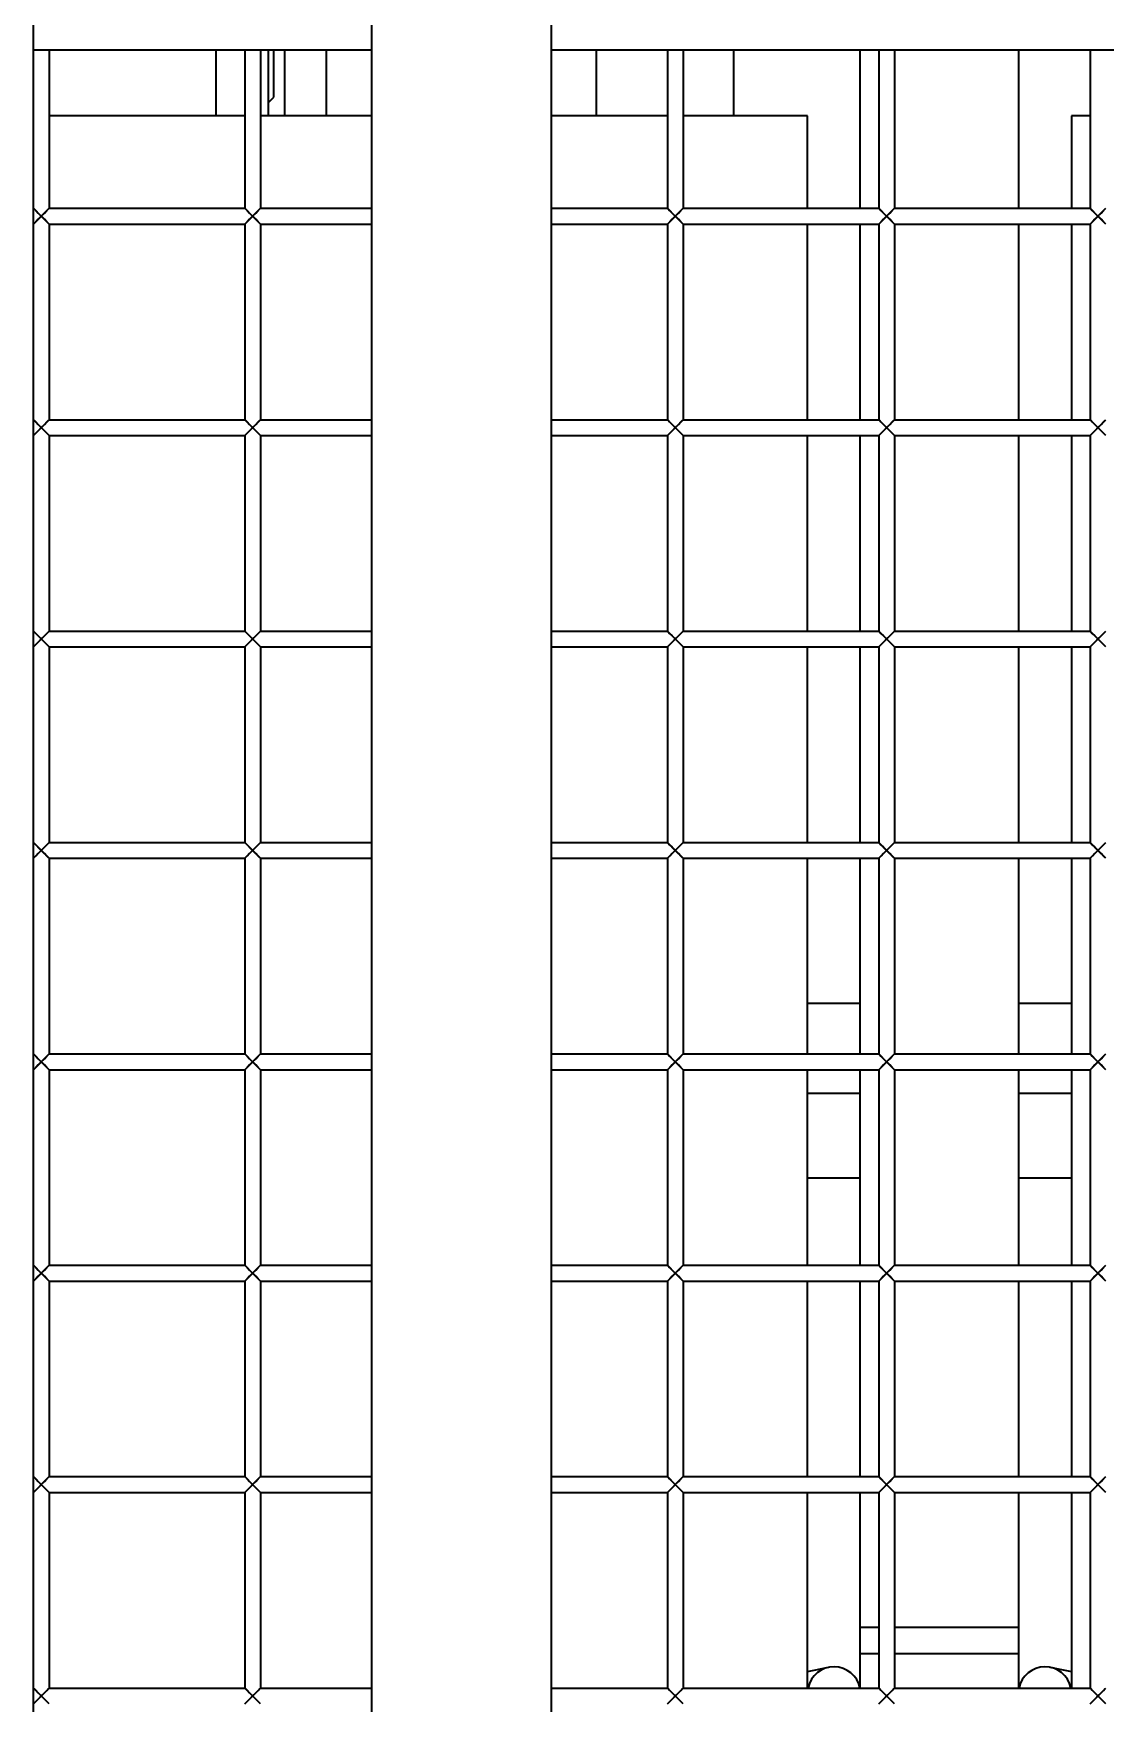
# Model space of a CAD drawing. Header units: millimetres. Extents: x 32496 to 166256, y 3504 to 23939.
# Drawn here: x 44566.1 to 44769.1, y 17152.9 to 17468.9 of the extents above; entities that cross this region are included whole.
import ezdxf

# ---------------------------------------------------------------- set-up
doc = ezdxf.new("R2010")
doc.units = ezdxf.units.MM
doc.layers.get('0').update_dxf_attribs({"lineweight": 35})

msp = doc.modelspace()

# ---------------------------------------------------------------- linework, layer by layer
at = {"linetype": 'Continuous'}
for p, q in [((44566.14, 17465.849), (44566.14, 17625.849)), ((44630.14, 17480.849), (44630.14, 16549.849)), ((44664.14, 17480.849), (44664.14, 16549.849)), ((44566.14, 16562.849), (44566.14, 17465.849)), ((44566.14, 17465.849), (44630.14, 17465.849)), ((44569.14, 17465.849), (44569.14, 17435.849)), ((44600.64, 17465.849), (44600.64, 17453.349)), ((44606.14, 17465.849), (44606.14, 17435.849)), ((44609.14, 17465.849), (44609.14, 17435.849)), ((44610.64, 17453.349), (44610.64, 17465.849)), ((44611.64, 17456.849), (44611.64, 17465.849)), ((44613.64, 17465.849), (44613.64, 17453.349)), ((44621.64, 17453.349), (44621.64, 17465.849)), ((44664.14, 17465.849), (45290.14, 17465.849)), ((44672.64, 17465.849), (44672.64, 17453.349)), ((44686.14, 17465.849), (44686.14, 17435.849)), ((44689.14, 17465.849), (44689.14, 17435.849)), ((44698.64, 17465.849), (44698.64, 17453.349)), ((44722.64, 17435.849), (44722.64, 17465.849)), ((44726.14, 17465.849), (44726.14, 17435.849)), ((44729.14, 17465.849), (44729.14, 17435.849)), ((44752.64, 17435.849), (44752.64, 17465.849)), ((44766.14, 17465.849), (44766.14, 17435.849)), ((44610.64, 17455.849), (44611.64, 17456.849)), ((44606.14, 17453.349), (44569.14, 17453.349)), ((44630.14, 17453.349), (44609.14, 17453.349)), ((44686.14, 17453.349), (44664.14, 17453.349)), ((44712.64, 17453.349), (44689.14, 17453.349)), ((44712.64, 17435.849), (44712.64, 17453.349)), ((44762.64, 17453.349), (44762.64, 17435.849)), ((44766.14, 17453.349), (44762.64, 17453.349)), ((44566.14, 17432.849), (44569.14, 17435.849)), ((44566.14, 17435.849), (44567.64, 17434.349)), ((44569.14, 17435.849), (44606.14, 17435.849)), ((44606.14, 17432.849), (44609.14, 17435.849)), ((44606.14, 17435.849), (44607.64, 17434.349)), ((44609.14, 17435.849), (44630.14, 17435.849)), ((44664.14, 17435.849), (44686.14, 17435.849)), ((44686.14, 17432.849), (44689.14, 17435.849)), ((44686.14, 17435.849), (44687.64, 17434.349)), ((44689.14, 17435.849), (44726.14, 17435.849)), ((44726.14, 17432.849), (44729.14, 17435.849)), ((44726.14, 17435.849), (44727.64, 17434.349)), ((44729.14, 17435.849), (44766.14, 17435.849)), ((44766.14, 17432.849), (44769.14, 17435.849)), ((44766.14, 17435.849), (44767.64, 17434.349)), ((44569.14, 17432.849), (44567.64, 17434.349)), ((44569.14, 17432.849), (44569.14, 17395.849)), ((44569.14, 17432.849), (44606.14, 17432.849)), ((44606.14, 17432.849), (44606.14, 17395.849)), ((44609.14, 17432.849), (44607.64, 17434.349)), ((44609.14, 17432.849), (44609.14, 17395.849)), ((44609.14, 17432.849), (44630.14, 17432.849)), ((44664.14, 17432.849), (44686.14, 17432.849)), ((44686.14, 17432.849), (44686.14, 17395.849)), ((44689.14, 17432.849), (44687.64, 17434.349)), ((44689.14, 17432.849), (44689.14, 17395.849)), ((44689.14, 17432.849), (44726.14, 17432.849)), ((44712.64, 17395.849), (44712.64, 17432.849)), ((44722.64, 17395.849), (44722.64, 17432.849)), ((44726.14, 17432.849), (44726.14, 17395.849)), ((44729.14, 17432.849), (44727.64, 17434.349)), ((44729.14, 17432.849), (44729.14, 17395.849)), ((44729.14, 17432.849), (44766.14, 17432.849)), ((44752.64, 17395.849), (44752.64, 17432.849)), ((44762.64, 17432.849), (44762.64, 17395.849)), ((44766.14, 17432.849), (44766.14, 17395.849)), ((44769.14, 17432.849), (44767.64, 17434.349)), ((44566.14, 17392.849), (44569.14, 17395.849)), ((44566.14, 17395.849), (44567.64, 17394.349)), ((44569.14, 17395.849), (44606.14, 17395.849)), ((44606.14, 17392.849), (44609.14, 17395.849)), ((44606.14, 17395.849), (44607.64, 17394.349)), ((44609.14, 17395.849), (44630.14, 17395.849)), ((44664.14, 17395.849), (44686.14, 17395.849)), ((44686.14, 17392.849), (44689.14, 17395.849)), ((44686.14, 17395.849), (44687.64, 17394.349)), ((44689.14, 17395.849), (44726.14, 17395.849)), ((44726.14, 17392.849), (44729.14, 17395.849)), ((44726.14, 17395.849), (44727.64, 17394.349)), ((44729.14, 17395.849), (44766.14, 17395.849)), ((44766.14, 17392.849), (44769.14, 17395.849)), ((44766.14, 17395.849), (44767.64, 17394.349)), ((44569.14, 17392.849), (44567.64, 17394.349)), ((44569.14, 17392.849), (44569.14, 17355.849)), ((44569.14, 17392.849), (44606.14, 17392.849)), ((44606.14, 17392.849), (44606.14, 17355.849)), ((44609.14, 17392.849), (44607.64, 17394.349)), ((44609.14, 17392.849), (44609.14, 17355.849)), ((44609.14, 17392.849), (44630.14, 17392.849)), ((44664.14, 17392.849), (44686.14, 17392.849)), ((44686.14, 17392.849), (44686.14, 17355.849)), ((44689.14, 17392.849), (44687.64, 17394.349)), ((44689.14, 17392.849), (44689.14, 17355.849)), ((44689.14, 17392.849), (44726.14, 17392.849)), ((44712.64, 17355.849), (44712.64, 17392.849)), ((44722.64, 17355.849), (44722.64, 17392.849)), ((44726.14, 17392.849), (44726.14, 17355.849)), ((44729.14, 17392.849), (44727.64, 17394.349)), ((44729.14, 17392.849), (44729.14, 17355.849)), ((44729.14, 17392.849), (44766.14, 17392.849)), ((44752.64, 17355.849), (44752.64, 17392.849)), ((44762.64, 17392.849), (44762.64, 17355.849)), ((44766.14, 17392.849), (44766.14, 17355.849)), ((44769.14, 17392.849), (44767.64, 17394.349)), ((44566.14, 17352.849), (44569.14, 17355.849)), ((44566.14, 17355.849), (44567.64, 17354.349)), ((44569.14, 17352.849), (44567.64, 17354.349)), ((44569.14, 17355.849), (44606.14, 17355.849)), ((44606.14, 17352.849), (44609.14, 17355.849)), ((44606.14, 17355.849), (44607.64, 17354.349)), ((44609.14, 17352.849), (44607.64, 17354.349)), ((44609.14, 17355.849), (44630.14, 17355.849)), ((44664.14, 17355.849), (44686.14, 17355.849)), ((44686.14, 17352.849), (44689.14, 17355.849)), ((44686.14, 17355.849), (44687.64, 17354.349)), ((44689.14, 17352.849), (44687.64, 17354.349)), ((44689.14, 17355.849), (44726.14, 17355.849)), ((44726.14, 17352.849), (44729.14, 17355.849)), ((44726.14, 17355.849), (44727.64, 17354.349)), ((44729.14, 17352.849), (44727.64, 17354.349)), ((44729.14, 17355.849), (44766.14, 17355.849)), ((44766.14, 17352.849), (44769.14, 17355.849)), ((44766.14, 17355.849), (44767.64, 17354.349)), ((44769.14, 17352.849), (44767.64, 17354.349)), ((44569.14, 17352.849), (44569.14, 17315.849)), ((44569.14, 17352.849), (44606.14, 17352.849)), ((44606.14, 17352.849), (44606.14, 17315.849)), ((44609.14, 17352.849), (44609.14, 17315.849)), ((44609.14, 17352.849), (44630.14, 17352.849)), ((44664.14, 17352.849), (44686.14, 17352.849)), ((44686.14, 17352.849), (44686.14, 17315.849)), ((44689.14, 17352.849), (44689.14, 17315.849)), ((44689.14, 17352.849), (44726.14, 17352.849)), ((44712.64, 17315.849), (44712.64, 17352.849)), ((44722.64, 17315.849), (44722.64, 17352.849)), ((44726.14, 17352.849), (44726.14, 17315.849)), ((44729.14, 17352.849), (44729.14, 17315.849)), ((44729.14, 17352.849), (44766.14, 17352.849)), ((44752.64, 17315.849), (44752.64, 17352.849)), ((44762.64, 17352.849), (44762.64, 17315.849)), ((44766.14, 17352.849), (44766.14, 17315.849)), ((44566.14, 17312.849), (44569.14, 17315.849)), ((44566.14, 17315.849), (44567.64, 17314.349)), ((44569.14, 17315.849), (44606.14, 17315.849)), ((44606.14, 17312.849), (44609.14, 17315.849)), ((44606.14, 17315.849), (44607.64, 17314.349)), ((44609.14, 17315.849), (44630.14, 17315.849)), ((44664.14, 17315.849), (44686.14, 17315.849)), ((44686.14, 17312.849), (44689.14, 17315.849)), ((44686.14, 17315.849), (44687.64, 17314.349)), ((44689.14, 17315.849), (44726.14, 17315.849)), ((44726.14, 17312.849), (44729.14, 17315.849)), ((44726.14, 17315.849), (44727.64, 17314.349)), ((44729.14, 17315.849), (44766.14, 17315.849)), ((44766.14, 17312.849), (44769.14, 17315.849)), ((44766.14, 17315.849), (44767.64, 17314.349)), ((44569.14, 17312.849), (44567.64, 17314.349)), ((44569.14, 17312.849), (44569.14, 17275.849)), ((44569.14, 17312.849), (44606.14, 17312.849)), ((44606.14, 17312.849), (44606.14, 17275.849)), ((44609.14, 17312.849), (44607.64, 17314.349)), ((44609.14, 17312.849), (44609.14, 17275.849)), ((44609.14, 17312.849), (44630.14, 17312.849)), ((44664.14, 17312.849), (44686.14, 17312.849)), ((44686.14, 17312.849), (44686.14, 17275.849)), ((44689.14, 17312.849), (44687.64, 17314.349)), ((44689.14, 17312.849), (44689.14, 17275.849)), ((44689.14, 17312.849), (44726.14, 17312.849)), ((44712.64, 17275.849), (44712.64, 17312.849)), ((44722.64, 17275.849), (44722.64, 17312.849)), ((44726.14, 17312.849), (44726.14, 17275.849)), ((44729.14, 17312.849), (44727.64, 17314.349)), ((44729.14, 17312.849), (44729.14, 17275.849)), ((44729.14, 17312.849), (44766.14, 17312.849)), ((44752.64, 17275.849), (44752.64, 17312.849)), ((44762.64, 17312.849), (44762.64, 17275.849)), ((44766.14, 17312.849), (44766.14, 17275.849)), ((44769.14, 17312.849), (44767.64, 17314.349)), ((44722.64, 17285.349), (44712.64, 17285.349)), ((44762.64, 17285.349), (44752.64, 17285.349)), ((44566.14, 17272.849), (44569.14, 17275.849)), ((44566.14, 17275.849), (44567.64, 17274.349)), ((44569.14, 17272.849), (44567.64, 17274.349)), ((44569.14, 17275.849), (44606.14, 17275.849)), ((44606.14, 17272.849), (44609.14, 17275.849)), ((44606.14, 17275.849), (44607.64, 17274.349)), ((44609.14, 17272.849), (44607.64, 17274.349)), ((44609.14, 17275.849), (44630.14, 17275.849)), ((44664.14, 17275.849), (44686.14, 17275.849)), ((44686.14, 17272.849), (44689.14, 17275.849)), ((44686.14, 17275.849), (44687.64, 17274.349)), ((44689.14, 17272.849), (44687.64, 17274.349)), ((44689.14, 17275.849), (44726.14, 17275.849)), ((44726.14, 17272.849), (44729.14, 17275.849)), ((44726.14, 17275.849), (44727.64, 17274.349)), ((44729.14, 17272.849), (44727.64, 17274.349)), ((44729.14, 17275.849), (44766.14, 17275.849)), ((44766.14, 17272.849), (44769.14, 17275.849)), ((44766.14, 17275.849), (44767.64, 17274.349)), ((44769.14, 17272.849), (44767.64, 17274.349)), ((44569.14, 17272.849), (44569.14, 17235.849)), ((44569.14, 17272.849), (44606.14, 17272.849)), ((44606.14, 17272.849), (44606.14, 17235.849)), ((44609.14, 17272.849), (44609.14, 17235.849)), ((44609.14, 17272.849), (44630.14, 17272.849)), ((44664.14, 17272.849), (44686.14, 17272.849)), ((44686.14, 17272.849), (44686.14, 17235.849)), ((44689.14, 17272.849), (44689.14, 17235.849)), ((44689.14, 17272.849), (44726.14, 17272.849)), ((44712.64, 17235.849), (44712.64, 17272.849)), ((44722.64, 17235.849), (44722.64, 17272.849)), ((44726.14, 17272.849), (44726.14, 17235.849)), ((44729.14, 17272.849), (44729.14, 17235.849)), ((44729.14, 17272.849), (44766.14, 17272.849)), ((44752.64, 17235.849), (44752.64, 17272.849)), ((44762.64, 17272.849), (44762.64, 17235.849)), ((44766.14, 17272.849), (44766.14, 17235.849)), ((44722.64, 17268.349), (44712.64, 17268.349)), ((44762.64, 17268.349), (44752.64, 17268.349)), ((44722.64, 17252.349), (44712.64, 17252.349)), ((44762.64, 17252.349), (44752.64, 17252.349)), ((44566.14, 17232.849), (44569.14, 17235.849)), ((44566.14, 17235.849), (44567.64, 17234.349)), ((44569.14, 17232.849), (44567.64, 17234.349)), ((44569.14, 17235.849), (44606.14, 17235.849)), ((44606.14, 17232.849), (44609.14, 17235.849)), ((44606.14, 17235.849), (44607.64, 17234.349)), ((44609.14, 17232.849), (44607.64, 17234.349)), ((44609.14, 17235.849), (44630.14, 17235.849)), ((44664.14, 17235.849), (44686.14, 17235.849)), ((44686.14, 17232.849), (44689.14, 17235.849)), ((44686.14, 17235.849), (44687.64, 17234.349)), ((44689.14, 17232.849), (44687.64, 17234.349)), ((44689.14, 17235.849), (44726.14, 17235.849)), ((44726.14, 17232.849), (44729.14, 17235.849)), ((44726.14, 17235.849), (44727.64, 17234.349)), ((44729.14, 17232.849), (44727.64, 17234.349)), ((44729.14, 17235.849), (44766.14, 17235.849)), ((44766.14, 17232.849), (44769.14, 17235.849)), ((44766.14, 17235.849), (44767.64, 17234.349)), ((44769.14, 17232.849), (44767.64, 17234.349)), ((44569.14, 17232.849), (44569.14, 17195.849)), ((44569.14, 17232.849), (44606.14, 17232.849)), ((44606.14, 17232.849), (44606.14, 17195.849)), ((44609.14, 17232.849), (44609.14, 17195.849)), ((44609.14, 17232.849), (44630.14, 17232.849)), ((44664.14, 17232.849), (44686.14, 17232.849)), ((44686.14, 17232.849), (44686.14, 17195.849)), ((44689.14, 17232.849), (44689.14, 17195.849)), ((44689.14, 17232.849), (44726.14, 17232.849)), ((44712.64, 17195.849), (44712.64, 17232.849)), ((44722.64, 17195.849), (44722.64, 17232.849)), ((44726.14, 17232.849), (44726.14, 17195.849)), ((44729.14, 17232.849), (44729.14, 17195.849)), ((44729.14, 17232.849), (44766.14, 17232.849)), ((44752.64, 17195.849), (44752.64, 17232.849)), ((44762.64, 17232.849), (44762.64, 17195.849)), ((44766.14, 17232.849), (44766.14, 17195.849)), ((44566.14, 17192.849), (44569.14, 17195.849)), ((44566.14, 17195.849), (44567.64, 17194.349)), ((44569.14, 17195.849), (44606.14, 17195.849)), ((44606.14, 17192.849), (44609.14, 17195.849)), ((44606.14, 17195.849), (44607.64, 17194.349)), ((44609.14, 17195.849), (44630.14, 17195.849)), ((44664.14, 17195.849), (44686.14, 17195.849)), ((44686.14, 17192.849), (44689.14, 17195.849)), ((44686.14, 17195.849), (44687.64, 17194.349)), ((44689.14, 17195.849), (44726.14, 17195.849)), ((44726.14, 17192.849), (44729.14, 17195.849)), ((44726.14, 17195.849), (44727.64, 17194.349)), ((44729.14, 17195.849), (44766.14, 17195.849)), ((44766.14, 17192.849), (44769.14, 17195.849)), ((44766.14, 17195.849), (44767.64, 17194.349)), ((44569.14, 17192.849), (44567.64, 17194.349)), ((44569.14, 17192.849), (44569.14, 17155.849)), ((44569.14, 17192.849), (44606.14, 17192.849)), ((44606.14, 17192.849), (44606.14, 17155.849)), ((44609.14, 17192.849), (44607.64, 17194.349)), ((44609.14, 17192.849), (44609.14, 17155.849)), ((44609.14, 17192.849), (44630.14, 17192.849)), ((44664.14, 17192.849), (44686.14, 17192.849)), ((44686.14, 17192.849), (44686.14, 17155.849)), ((44689.14, 17192.849), (44687.64, 17194.349)), ((44689.14, 17192.849), (44689.14, 17155.849)), ((44689.14, 17192.849), (44726.14, 17192.849)), ((44712.64, 17155.849), (44712.64, 17192.849)), ((44722.64, 17155.821), (44722.64, 17192.849)), ((44726.14, 17192.849), (44726.14, 17155.849)), ((44729.14, 17192.849), (44727.64, 17194.349)), ((44729.14, 17192.849), (44729.14, 17155.849)), ((44729.14, 17192.849), (44766.14, 17192.849)), ((44752.64, 17155.821), (44752.64, 17192.849)), ((44762.64, 17192.849), (44762.64, 17155.849)), ((44766.14, 17192.849), (44766.14, 17155.849)), ((44769.14, 17192.849), (44767.64, 17194.349)), ((44722.64, 17167.349), (44726.14, 17167.349)), ((44729.14, 17167.349), (44752.64, 17167.349)), ((44726.14, 17162.349), (44722.64, 17162.349)), ((44752.64, 17162.349), (44729.14, 17162.349)), ((44712.64, 17158.981), (44716.725, 17159.775)), ((44758.554, 17159.775), (44762.64, 17158.981)), ((44566.14, 17152.849), (44569.14, 17155.849)), ((44566.14, 17155.849), (44567.64, 17154.349)), ((44569.14, 17152.849), (44567.64, 17154.349)), ((44569.14, 17155.849), (44606.14, 17155.849)), ((44606.14, 17152.849), (44609.14, 17155.849)), ((44606.14, 17155.849), (44607.64, 17154.349)), ((44609.14, 17152.849), (44607.64, 17154.349)), ((44609.14, 17155.849), (44630.14, 17155.849)), ((44664.14, 17155.849), (44686.14, 17155.849)), ((44686.14, 17152.849), (44689.14, 17155.849)), ((44686.14, 17155.849), (44687.64, 17154.349)), ((44689.14, 17152.849), (44687.64, 17154.349)), ((44689.14, 17155.849), (44726.14, 17155.849)), ((44726.14, 17152.849), (44729.14, 17155.849)), ((44726.14, 17155.849), (44727.64, 17154.349)), ((44729.14, 17152.849), (44727.64, 17154.349)), ((44729.14, 17155.849), (44766.14, 17155.849)), ((44766.14, 17152.849), (44769.14, 17155.849)), ((44766.14, 17155.849), (44767.64, 17154.349)), ((44769.14, 17152.849), (44767.64, 17154.349))]:
    msp.add_line(p, q, dxfattribs=at)
for points in [[(44566.255, 17435.733), (44566.57, 17435.418), (44567.06, 17434.929), (44568.229, 17433.759)], [(44567.64, 17434.349), (44568.227, 17434.936), (44568.702, 17435.411), (44569.025, 17435.734)], [(44606.255, 17435.733), (44606.57, 17435.418), (44607.06, 17434.929), (44608.229, 17433.759)], [(44607.64, 17434.349), (44608.227, 17434.936), (44608.702, 17435.411), (44609.025, 17435.734)], [(44686.255, 17435.733), (44686.57, 17435.418), (44687.06, 17434.929), (44688.229, 17433.759)], [(44687.64, 17434.349), (44688.227, 17434.936), (44688.702, 17435.411), (44689.025, 17435.734)], [(44726.255, 17435.733), (44726.57, 17435.418), (44727.06, 17434.929), (44728.229, 17433.759)], [(44727.64, 17434.349), (44728.227, 17434.936), (44728.702, 17435.411), (44729.025, 17435.734)], [(44766.255, 17435.733), (44766.57, 17435.418), (44767.06, 17434.929), (44768.229, 17433.759)], [(44767.64, 17434.349), (44768.227, 17434.936), (44768.702, 17435.411), (44769.025, 17435.734)], [(44567.64, 17434.349), (44567.049, 17433.758), (44566.579, 17433.288)], [(44569.024, 17432.965), (44568.701, 17433.287), (44568.229, 17433.759)], [(44607.64, 17434.349), (44607.049, 17433.758), (44606.579, 17433.288)], [(44609.024, 17432.965), (44608.701, 17433.287), (44608.229, 17433.759)], [(44687.64, 17434.349), (44687.049, 17433.758), (44686.579, 17433.288)], [(44689.024, 17432.965), (44688.701, 17433.287), (44688.229, 17433.759)], [(44727.64, 17434.349), (44727.049, 17433.758), (44726.579, 17433.288)], [(44729.024, 17432.965), (44728.701, 17433.287), (44728.229, 17433.759)], [(44767.64, 17434.349), (44767.049, 17433.758), (44766.579, 17433.288)], [(44769.024, 17432.965), (44768.701, 17433.287), (44768.229, 17433.759)], [(44566.255, 17395.733), (44566.57, 17395.418), (44567.06, 17394.929), (44568.229, 17393.759)], [(44567.64, 17394.349), (44568.227, 17394.936), (44568.702, 17395.411), (44569.025, 17395.734)], [(44606.255, 17395.733), (44606.57, 17395.418), (44607.06, 17394.929), (44608.229, 17393.759)], [(44607.64, 17394.349), (44608.227, 17394.936), (44608.702, 17395.411), (44609.025, 17395.734)], [(44686.255, 17395.733), (44686.57, 17395.418), (44687.06, 17394.929), (44688.229, 17393.759)], [(44687.64, 17394.349), (44688.227, 17394.936), (44688.702, 17395.411), (44689.025, 17395.734)], [(44726.255, 17395.733), (44726.57, 17395.418), (44727.06, 17394.929), (44728.229, 17393.759)], [(44727.64, 17394.349), (44728.227, 17394.936), (44728.702, 17395.411), (44729.025, 17395.734)], [(44766.255, 17395.733), (44766.57, 17395.418), (44767.06, 17394.929), (44768.229, 17393.759)], [(44767.64, 17394.349), (44768.227, 17394.936), (44768.702, 17395.411), (44769.025, 17395.734)], [(44567.64, 17394.349), (44567.049, 17393.758), (44566.579, 17393.288)], [(44569.024, 17392.965), (44568.701, 17393.287), (44568.229, 17393.759)], [(44607.64, 17394.349), (44607.049, 17393.758), (44606.579, 17393.288)], [(44609.024, 17392.965), (44608.701, 17393.287), (44608.229, 17393.759)], [(44687.64, 17394.349), (44687.049, 17393.758), (44686.579, 17393.288)], [(44689.024, 17392.965), (44688.701, 17393.287), (44688.229, 17393.759)], [(44727.64, 17394.349), (44727.049, 17393.758), (44726.579, 17393.288)], [(44729.024, 17392.965), (44728.701, 17393.287), (44728.229, 17393.759)], [(44767.64, 17394.349), (44767.049, 17393.758), (44766.579, 17393.288)], [(44769.024, 17392.965), (44768.701, 17393.287), (44768.229, 17393.759)], [(44566.255, 17355.733), (44566.57, 17355.418), (44567.06, 17354.929), (44568.229, 17353.759)], [(44567.64, 17354.349), (44567.049, 17353.758), (44566.579, 17353.288)], [(44567.64, 17354.349), (44568.227, 17354.936), (44568.702, 17355.411), (44569.025, 17355.734)], [(44569.024, 17352.965), (44568.701, 17353.287), (44568.229, 17353.759)], [(44606.255, 17355.733), (44606.57, 17355.418), (44607.06, 17354.929), (44608.229, 17353.759)], [(44607.64, 17354.349), (44607.049, 17353.758), (44606.579, 17353.288)], [(44607.64, 17354.349), (44608.227, 17354.936), (44608.702, 17355.411), (44609.025, 17355.734)], [(44609.024, 17352.965), (44608.701, 17353.287), (44608.229, 17353.759)], [(44686.255, 17355.733), (44686.57, 17355.418), (44687.06, 17354.929), (44688.229, 17353.759)], [(44687.64, 17354.349), (44687.049, 17353.758), (44686.579, 17353.288)], [(44687.64, 17354.349), (44688.227, 17354.936), (44688.702, 17355.411), (44689.025, 17355.734)], [(44689.024, 17352.965), (44688.701, 17353.287), (44688.229, 17353.759)], [(44726.255, 17355.733), (44726.57, 17355.418), (44727.06, 17354.929), (44728.229, 17353.759)], [(44727.64, 17354.349), (44727.049, 17353.758), (44726.579, 17353.288)], [(44727.64, 17354.349), (44728.227, 17354.936), (44728.702, 17355.411), (44729.025, 17355.734)], [(44729.024, 17352.965), (44728.701, 17353.287), (44728.229, 17353.759)], [(44766.255, 17355.733), (44766.57, 17355.418), (44767.06, 17354.929), (44768.229, 17353.759)], [(44767.64, 17354.349), (44767.049, 17353.758), (44766.579, 17353.288)], [(44767.64, 17354.349), (44768.227, 17354.936), (44768.702, 17355.411), (44769.025, 17355.734)], [(44769.024, 17352.965), (44768.701, 17353.287), (44768.229, 17353.759)], [(44566.255, 17315.733), (44566.57, 17315.418), (44567.06, 17314.929), (44568.229, 17313.759)], [(44567.64, 17314.349), (44568.227, 17314.936), (44568.702, 17315.411), (44569.025, 17315.734)], [(44606.255, 17315.733), (44606.57, 17315.418), (44607.06, 17314.929), (44608.229, 17313.759)], [(44607.64, 17314.349), (44608.227, 17314.936), (44608.702, 17315.411), (44609.025, 17315.734)], [(44686.255, 17315.733), (44686.57, 17315.418), (44687.06, 17314.929), (44688.229, 17313.759)], [(44687.64, 17314.349), (44688.227, 17314.936), (44688.702, 17315.411), (44689.025, 17315.734)], [(44726.255, 17315.733), (44726.57, 17315.418), (44727.06, 17314.929), (44728.229, 17313.759)], [(44727.64, 17314.349), (44728.227, 17314.936), (44728.702, 17315.411), (44729.025, 17315.734)], [(44766.255, 17315.733), (44766.57, 17315.418), (44767.06, 17314.929), (44768.229, 17313.759)], [(44767.64, 17314.349), (44768.227, 17314.936), (44768.702, 17315.411), (44769.025, 17315.734)], [(44567.64, 17314.349), (44567.049, 17313.758), (44566.579, 17313.288)], [(44569.024, 17312.965), (44568.701, 17313.287), (44568.229, 17313.759)], [(44607.64, 17314.349), (44607.049, 17313.758), (44606.579, 17313.288)], [(44609.024, 17312.965), (44608.701, 17313.287), (44608.229, 17313.759)], [(44687.64, 17314.349), (44687.049, 17313.758), (44686.579, 17313.288)], [(44689.024, 17312.965), (44688.701, 17313.287), (44688.229, 17313.759)], [(44727.64, 17314.349), (44727.049, 17313.758), (44726.579, 17313.288)], [(44729.024, 17312.965), (44728.701, 17313.287), (44728.229, 17313.759)], [(44767.64, 17314.349), (44767.049, 17313.758), (44766.579, 17313.288)], [(44769.024, 17312.965), (44768.701, 17313.287), (44768.229, 17313.759)], [(44566.255, 17275.733), (44566.57, 17275.418), (44567.06, 17274.929), (44568.229, 17273.759)], [(44567.64, 17274.349), (44567.049, 17273.758), (44566.579, 17273.288)], [(44567.64, 17274.349), (44568.227, 17274.936), (44568.702, 17275.411), (44569.025, 17275.734)], [(44606.255, 17275.733), (44606.57, 17275.418), (44607.06, 17274.929), (44608.229, 17273.759)], [(44607.64, 17274.349), (44607.049, 17273.758), (44606.579, 17273.288)], [(44607.64, 17274.349), (44608.227, 17274.936), (44608.702, 17275.411), (44609.025, 17275.734)], [(44686.255, 17275.733), (44686.57, 17275.418), (44687.06, 17274.929), (44688.229, 17273.759)], [(44687.64, 17274.349), (44687.049, 17273.758), (44686.579, 17273.288)], [(44687.64, 17274.349), (44688.227, 17274.936), (44688.702, 17275.411), (44689.025, 17275.734)], [(44726.255, 17275.733), (44726.57, 17275.418), (44727.06, 17274.929), (44728.229, 17273.759)], [(44727.64, 17274.349), (44727.049, 17273.758), (44726.579, 17273.288)], [(44727.64, 17274.349), (44728.227, 17274.936), (44728.702, 17275.411), (44729.025, 17275.734)], [(44766.255, 17275.733), (44766.57, 17275.418), (44767.06, 17274.929), (44768.229, 17273.759)], [(44767.64, 17274.349), (44767.049, 17273.758), (44766.579, 17273.288)], [(44767.64, 17274.349), (44768.227, 17274.936), (44768.702, 17275.411), (44769.025, 17275.734)], [(44569.024, 17272.965), (44568.701, 17273.287), (44568.229, 17273.759)], [(44609.024, 17272.965), (44608.701, 17273.287), (44608.229, 17273.759)], [(44689.024, 17272.965), (44688.701, 17273.287), (44688.229, 17273.759)], [(44729.024, 17272.965), (44728.701, 17273.287), (44728.229, 17273.759)], [(44769.024, 17272.965), (44768.701, 17273.287), (44768.229, 17273.759)], [(44566.255, 17235.733), (44566.57, 17235.418), (44567.06, 17234.929), (44568.229, 17233.759)], [(44567.64, 17234.349), (44567.049, 17233.758), (44566.579, 17233.288)], [(44567.64, 17234.349), (44568.227, 17234.936), (44568.702, 17235.411), (44569.025, 17235.734)], [(44569.024, 17232.965), (44568.701, 17233.287), (44568.229, 17233.759)], [(44606.255, 17235.733), (44606.57, 17235.418), (44607.06, 17234.929), (44608.229, 17233.759)], [(44607.64, 17234.349), (44607.049, 17233.758), (44606.579, 17233.288)], [(44607.64, 17234.349), (44608.227, 17234.936), (44608.702, 17235.411), (44609.025, 17235.734)], [(44609.024, 17232.965), (44608.701, 17233.287), (44608.229, 17233.759)], [(44686.255, 17235.733), (44686.57, 17235.418), (44687.06, 17234.929), (44688.229, 17233.759)], [(44687.64, 17234.349), (44687.049, 17233.758), (44686.579, 17233.288)], [(44687.64, 17234.349), (44688.227, 17234.936), (44688.702, 17235.411), (44689.025, 17235.734)], [(44689.024, 17232.965), (44688.701, 17233.287), (44688.229, 17233.759)], [(44726.255, 17235.733), (44726.57, 17235.418), (44727.06, 17234.929), (44728.229, 17233.759)], [(44727.64, 17234.349), (44727.049, 17233.758), (44726.579, 17233.288)], [(44727.64, 17234.349), (44728.227, 17234.936), (44728.702, 17235.411), (44729.025, 17235.734)], [(44729.024, 17232.965), (44728.701, 17233.287), (44728.229, 17233.759)], [(44766.255, 17235.733), (44766.57, 17235.418), (44767.06, 17234.929), (44768.229, 17233.759)], [(44767.64, 17234.349), (44767.049, 17233.758), (44766.579, 17233.288)], [(44767.64, 17234.349), (44768.227, 17234.936), (44768.702, 17235.411), (44769.025, 17235.734)], [(44769.024, 17232.965), (44768.701, 17233.287), (44768.229, 17233.759)], [(44566.255, 17195.733), (44566.57, 17195.418), (44567.06, 17194.929), (44568.229, 17193.759)], [(44567.64, 17194.349), (44568.227, 17194.936), (44568.702, 17195.411), (44569.025, 17195.734)], [(44606.255, 17195.733), (44606.57, 17195.418), (44607.06, 17194.929), (44608.229, 17193.759)], [(44607.64, 17194.349), (44608.227, 17194.936), (44608.702, 17195.411), (44609.025, 17195.734)], [(44686.255, 17195.733), (44686.57, 17195.418), (44687.06, 17194.929), (44688.229, 17193.759)], [(44687.64, 17194.349), (44688.227, 17194.936), (44688.702, 17195.411), (44689.025, 17195.734)], [(44726.255, 17195.733), (44726.57, 17195.418), (44727.06, 17194.929), (44728.229, 17193.759)], [(44727.64, 17194.349), (44728.227, 17194.936), (44728.702, 17195.411), (44729.025, 17195.734)], [(44766.255, 17195.733), (44766.57, 17195.418), (44767.06, 17194.929), (44768.229, 17193.759)], [(44767.64, 17194.349), (44768.227, 17194.936), (44768.702, 17195.411), (44769.025, 17195.734)], [(44567.64, 17194.349), (44567.049, 17193.758), (44566.579, 17193.288)], [(44569.024, 17192.965), (44568.701, 17193.287), (44568.229, 17193.759)], [(44607.64, 17194.349), (44607.049, 17193.758), (44606.579, 17193.288)], [(44609.024, 17192.965), (44608.701, 17193.287), (44608.229, 17193.759)], [(44687.64, 17194.349), (44687.049, 17193.758), (44686.579, 17193.288)], [(44689.024, 17192.965), (44688.701, 17193.287), (44688.229, 17193.759)], [(44727.64, 17194.349), (44727.049, 17193.758), (44726.579, 17193.288)], [(44729.024, 17192.965), (44728.701, 17193.287), (44728.229, 17193.759)], [(44767.64, 17194.349), (44767.049, 17193.758), (44766.579, 17193.288)], [(44769.024, 17192.965), (44768.701, 17193.287), (44768.229, 17193.759)], [(44566.255, 17155.733), (44566.57, 17155.418), (44567.06, 17154.929), (44568.229, 17153.759)], [(44567.64, 17154.349), (44567.049, 17153.758), (44566.579, 17153.288)], [(44567.64, 17154.349), (44568.227, 17154.936), (44568.702, 17155.411), (44569.025, 17155.734)], [(44606.255, 17155.733), (44606.57, 17155.418), (44607.06, 17154.929), (44608.229, 17153.759)], [(44607.64, 17154.349), (44607.049, 17153.758), (44606.579, 17153.288)], [(44607.64, 17154.349), (44608.227, 17154.936), (44608.702, 17155.411), (44609.025, 17155.734)], [(44686.255, 17155.733), (44686.57, 17155.418), (44687.06, 17154.929), (44688.229, 17153.759)], [(44687.64, 17154.349), (44687.049, 17153.758), (44686.579, 17153.288)], [(44687.64, 17154.349), (44688.227, 17154.936), (44688.702, 17155.411), (44689.025, 17155.734)], [(44726.255, 17155.733), (44726.57, 17155.418), (44727.06, 17154.929), (44728.229, 17153.759)], [(44727.64, 17154.349), (44727.049, 17153.758), (44726.579, 17153.288)], [(44727.64, 17154.349), (44728.227, 17154.936), (44728.702, 17155.411), (44729.025, 17155.734)], [(44766.255, 17155.733), (44766.57, 17155.418), (44767.06, 17154.929), (44768.229, 17153.759)], [(44767.64, 17154.349), (44767.049, 17153.758), (44766.579, 17153.288)], [(44767.64, 17154.349), (44768.227, 17154.936), (44768.702, 17155.411), (44769.025, 17155.734)], [(44569.024, 17152.965), (44568.701, 17153.287), (44568.229, 17153.759)], [(44609.024, 17152.965), (44608.701, 17153.287), (44608.229, 17153.759)], [(44689.024, 17152.965), (44688.701, 17153.287), (44688.229, 17153.759)], [(44729.024, 17152.965), (44728.701, 17153.287), (44728.229, 17153.759)], [(44769.024, 17152.965), (44768.701, 17153.287), (44768.229, 17153.759)]]:
    msp.add_lwpolyline(points, dxfattribs=at)
for centre, start, end in [((44717.679, 17154.867), 11, 168.12508), ((44757.6, 17154.867), 11.88326, 169)]:
    msp.add_arc(centre, 5, start, end, dxfattribs=at)

doc.saveas('drawing.dxf')
